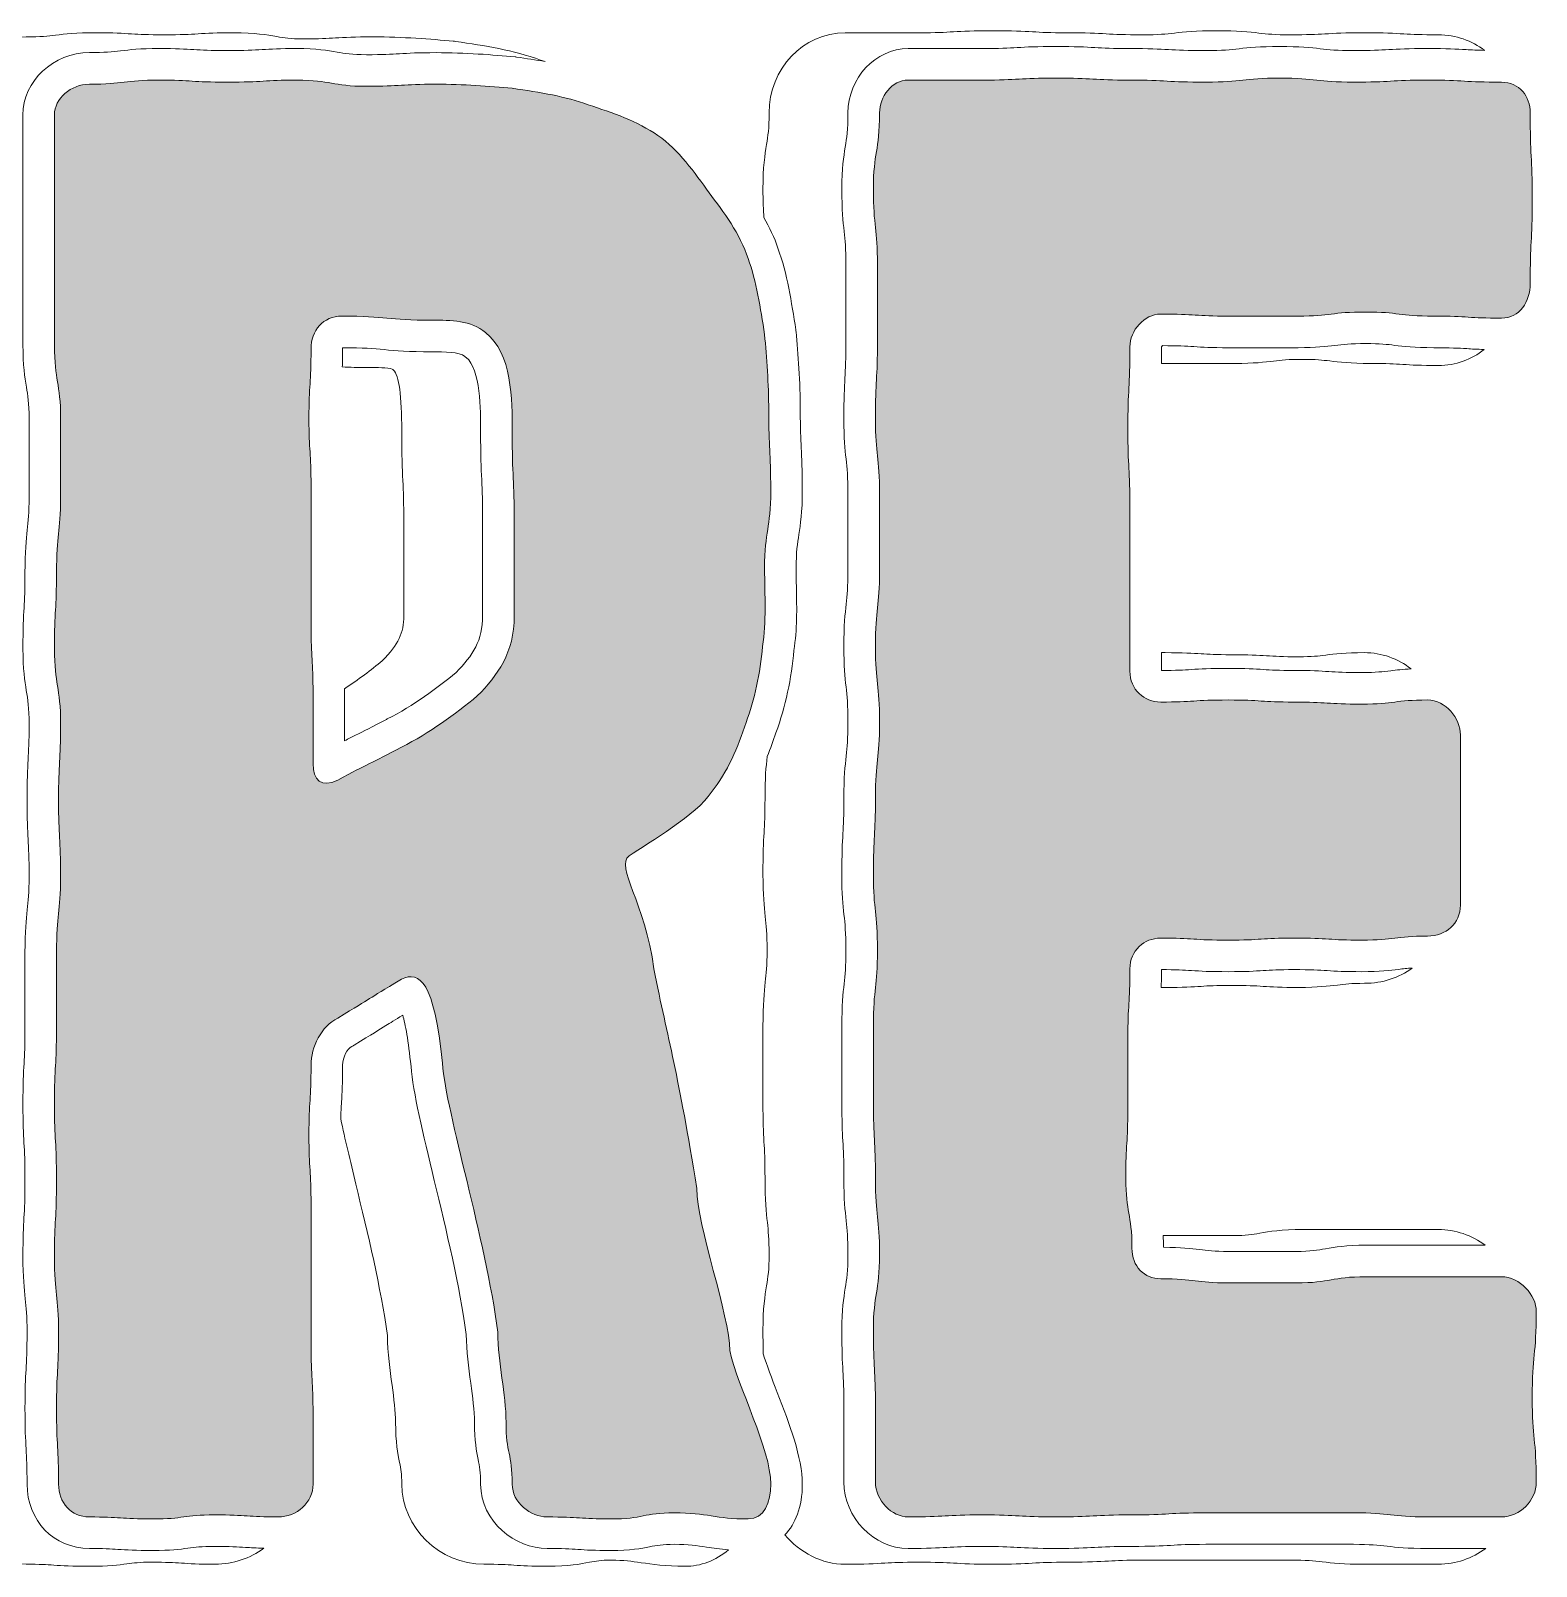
# Model space of a CAD drawing. Header units: inches. Extents: x 72 to 1008, y -1000 to -80.
# Drawn here: x 684.1 to 933.5, y -334 to -79.7 of the extents above; entities that cross this region are included whole.
import ezdxf

# ---------------------------------------------------------------- set-up
doc = ezdxf.new("R2010")
doc.units = ezdxf.units.IN
doc.header["$MEASUREMENT"] = 0
doc.layers.add('Layer 1', color=7, linetype='Continuous')

# ---------------------------------------------------------------- blocks, each defined once
blk = doc.blocks.new('block 6')
at = {"layer": 'Layer 1', "true_color": 0xea2625}
h = blk.add_hatch(color=20, dxfattribs=at)
h.dxf.hatch_style = 2
edge = h.paths.add_edge_path()
edge.add_spline(control_points=[(794.49, -271.43), (794.49, -277.55), (799.94, -292.51), (799.94, -298.29), (801.3, -304.41), (806.73, -314.61), (806.73, -320.39), (806.73, -323.45), (805.71, -326.17), (802.99, -326.17), (797.55, -326.17), (796.19, -325.15), (790.76, -325.15), (785.66, -325.15), (785.66, -326.17), (780.22, -326.17), (775.12, -326.17), (775.12, -325.83), (769.68, -325.83), (766.96, -325.83), (763.9, -323.45), (763.9, -320.39), (763.9, -315.29), (762.88, -315.29), (762.88, -310.19), (762.88, -305.43), (761.52, -300.33), (761.52, -295.23), (759.48, -279.59), (753.02, -259.19), (752.34, -250.69), (750.98, -237.09), (748.6, -235.39), (745.54, -236.75), (739.42, -240.49), (741.12, -239.47), (735, -243.22), (732.28, -244.57), (730.58, -247.97), (730.58, -251.03), (730.58, -256.81), (730.24, -256.81), (730.24, -262.59), (730.24, -268.37), (730.58, -268.37), (730.58, -274.15), (730.58, -279.93), (730.58, -279.93), (730.58, -285.71), (730.58, -291.49), (730.58, -291.49), (730.58, -297.27), (730.58, -303.05), (730.92, -303.05), (730.92, -308.83), (730.92, -314.61), (730.92, -314.61), (730.92, -320.39), (730.92, -323.45), (728.2, -325.83), (725.14, -325.83), (720.04, -325.83), (720.04, -325.49), (714.6, -325.49), (709.5, -325.49), (709.5, -326.17), (704.4, -326.17), (698.96, -326.17), (698.96, -325.83), (693.86, -325.83), (690.8, -325.83), (688.76, -323.45), (688.76, -320.39), (688.76, -314.27), (688.42, -314.27), (688.42, -307.81), (688.42, -301.69), (688.76, -301.69), (688.76, -295.23), (688.76, -289.11), (688.08, -289.11), (688.08, -282.65), (688.08, -276.53), (688.42, -276.53), (688.42, -270.07), (688.42, -263.61), (688.08, -263.61), (688.08, -257.49), (688.08, -251.03), (688.42, -251.03), (688.42, -244.91), (688.42, -238.45), (688.42, -238.45), (688.42, -232.34), (688.42, -225.87), (689.1, -225.87), (689.1, -219.76), (689.1, -213.29), (688.76, -213.29), (688.76, -207.18), (688.76, -200.72), (689.1, -200.72), (689.1, -194.6), (689.1, -188.14), (688.08, -188.14), (688.08, -182.02), (688.08, -175.56), (688.42, -175.56), (688.42, -169.44), (688.42, -162.98), (689.1, -162.98), (689.1, -156.86), (689.1, -150.4), (689.1, -150.4), (689.1, -143.94), (689.1, -137.82), (688.08, -137.82), (688.08, -131.7), (688.08, -125.24), (688.08, -125.24), (688.08, -119.12), (688.08, -112.66), (688.08, -112.66), (688.08, -106.2), (688.08, -100.08), (688.08, -100.08), (688.08, -93.62), (688.08, -90.91), (690.8, -88.53), (693.86, -88.53), (699.64, -88.53), (699.64, -87.85), (705.42, -87.85), (710.86, -87.85), (710.86, -88.19), (716.64, -88.19), (722.76, -88.19), (722.76, -87.85), (728.2, -87.85), (733.98, -87.85), (733.98, -88.87), (739.76, -88.87), (745.54, -88.87), (745.54, -88.53), (751.32, -88.53), (755.74, -88.53), (760.16, -88.87), (763.9, -89.21), (768.66, -89.89), (772.74, -90.57), (776.48, -91.92), (780.55, -93.28), (784.64, -94.64), (788.04, -97.02), (791.44, -99.4), (794.15, -103.14), (796.53, -106.54), (798.91, -109.6), (801.64, -113.34), (802.99, -117.42), (804.35, -121.16), (805.03, -125.58), (805.71, -130), (806.05, -133.74), (806.39, -138.16), (806.39, -142.58), (806.39, -149.04), (806.73, -149.04), (806.73, -155.84), (806.73, -162.3), (805.71, -162.3), (805.71, -168.76), (805.71, -173.18), (806.05, -177.6), (805.37, -181.68), (805.03, -186.1), (804.01, -190.52), (802.65, -194.26), (801.3, -198.34), (799.6, -202.42), (796.87, -205.82), (794.49, -209.56), (786.68, -213.98), (783.27, -216.36), (780.89, -218.06), (786, -224.17), (787.36, -235.05), (789.74, -246.95), (791.44, -252.39), (794.49, -271.43)], knot_values=[0, 0, 0, 0, 1, 1, 1, 2, 2, 2, 3, 3, 3, 4, 4, 4, 5, 5, 5, 6, 6, 6, 7, 7, 7, 8, 8, 8, 9, 9, 9, 10, 10, 10, 11, 11, 11, 12, 12, 12, 13, 13, 13, 14, 14, 14, 15, 15, 15, 16, 16, 16, 17, 17, 17, 18, 18, 18, 19, 19, 19, 20, 20, 20, 21, 21, 21, 22, 22, 22, 23, 23, 23, 24, 24, 24, 25, 25, 25, 26, 26, 26, 27, 27, 27, 28, 28, 28, 29, 29, 29, 30, 30, 30, 31, 31, 31, 32, 32, 32, 33, 33, 33, 34, 34, 34, 35, 35, 35, 36, 36, 36, 37, 37, 37, 38, 38, 38, 39, 39, 39, 40, 40, 40, 41, 41, 41, 42, 42, 42, 43, 43, 43, 44, 44, 44, 45, 45, 45, 46, 46, 46, 47, 47, 47, 48, 48, 48, 49, 49, 49, 50, 50, 50, 51, 51, 51, 52, 52, 52, 53, 53, 53, 54, 54, 54, 55, 55, 55, 56, 56, 56, 57, 57, 57, 58, 58, 58, 59, 59, 59, 60, 60, 60, 61, 61, 61, 62, 62, 62, 63, 63, 63, 63], degree=3, periodic=1)
edge = h.paths.add_edge_path()
edge.add_spline(control_points=[(764.24, -161.28), (764.24, -153.8), (763.9, -153.8), (763.9, -145.98), (763.9, -140.88), (763.9, -133.06), (759.48, -129.66), (757.1, -127.62), (753.7, -127.62), (750.64, -127.62), (743.16, -127.62), (743.16, -126.94), (735.68, -126.94), (732.62, -126.94), (730.58, -129.32), (730.58, -132.38), (730.58, -138.16), (730.24, -138.16), (730.24, -143.94), (730.24, -149.38), (730.58, -149.38), (730.58, -155.16), (730.58, -160.94), (730.58, -160.94), (730.58, -166.72), (730.58, -172.5), (730.58, -172.5), (730.58, -178.28), (730.58, -183.72), (730.92, -183.72), (730.92, -189.5), (730.92, -195.28), (730.92, -195.28), (730.92, -201.06), (730.92, -203.78), (732.28, -205.14), (735, -203.78), (740.1, -201.06), (740.44, -201.06), (745.54, -198.34), (750.3, -195.96), (754.38, -192.9), (758.12, -189.84), (761.52, -186.44), (764.24, -182.7), (764.24, -176.58), (764.24, -169.1), (764.24, -169.1), (764.24, -161.28)], knot_values=[0, 0, 0, 0, 1, 1, 1, 2, 2, 2, 3, 3, 3, 4, 4, 4, 5, 5, 5, 6, 6, 6, 7, 7, 7, 8, 8, 8, 9, 9, 9, 10, 10, 10, 11, 11, 11, 12, 12, 12, 13, 13, 13, 14, 14, 14, 15, 15, 15, 16, 16, 16, 16], degree=3, periodic=1)
h = blk.add_hatch(color=20, dxfattribs=at)
h.dxf.hatch_style = 2
edge = h.paths.add_edge_path()
edge.add_spline(control_points=[(829.5, -325.83), (826.79, -325.83), (824.07, -323.11), (824.07, -320.05), (824.07, -313.93), (824.07, -313.93), (824.07, -307.47), (824.07, -301.35), (823.73, -301.35), (823.73, -294.89), (823.73, -288.77), (824.75, -288.77), (824.75, -282.31), (824.75, -276.19), (824.07, -276.19), (824.07, -269.73), (824.07, -263.27), (823.73, -263.27), (823.73, -257.15), (823.73, -250.69), (823.73, -250.69), (823.73, -244.57), (823.73, -238.11), (824.41, -238.11), (824.41, -232), (824.41, -225.53), (823.73, -225.53), (823.73, -219.42), (823.73, -212.95), (824.07, -212.95), (824.07, -206.84), (824.07, -200.38), (824.75, -200.38), (824.75, -194.26), (824.75, -187.8), (824.07, -187.8), (824.07, -181.68), (824.07, -175.22), (824.75, -175.22), (824.75, -169.1), (824.75, -162.64), (824.75, -162.64), (824.75, -156.52), (824.75, -150.06), (824.07, -150.06), (824.07, -143.94), (824.07, -137.48), (824.41, -137.48), (824.41, -131.02), (824.41, -124.9), (824.41, -124.9), (824.41, -118.44), (824.41, -112.32), (823.73, -112.32), (823.73, -105.86), (823.73, -99.74), (824.75, -99.74), (824.75, -93.28), (824.75, -90.57), (826.79, -87.85), (829.5, -87.85), (835.62, -87.85), (835.62, -87.85), (841.74, -87.85), (847.86, -87.85), (847.86, -87.51), (853.98, -87.51), (860.1, -87.51), (860.1, -87.85), (866.22, -87.85), (872.34, -87.85), (872.34, -88.19), (878.8, -88.19), (884.92, -88.19), (884.92, -87.51), (891.04, -87.51), (897.16, -87.51), (897.16, -88.19), (903.28, -88.19), (909.4, -88.19), (909.4, -87.85), (915.52, -87.85), (921.64, -87.85), (921.64, -88.19), (927.76, -88.19), (930.82, -88.19), (932.52, -90.57), (932.52, -93.28), (932.52, -100.42), (932.86, -100.42), (932.86, -107.56), (932.86, -114.7), (932.52, -114.7), (932.52, -121.5), (932.52, -124.56), (930.82, -127.28), (927.76, -127.28), (922.32, -127.28), (922.32, -126.94), (916.54, -126.94), (910.76, -126.94), (910.76, -126.26), (905.32, -126.26), (899.54, -126.26), (899.54, -126.94), (894.1, -126.94), (888.32, -126.94), (888.32, -126.94), (882.54, -126.94), (877.1, -126.94), (877.1, -126.6), (871.32, -126.6), (868.6, -126.6), (866.22, -129.32), (866.22, -132.04), (866.22, -138.84), (865.88, -138.84), (865.88, -145.64), (865.88, -152.1), (866.22, -152.1), (866.22, -158.9), (866.22, -165.7), (866.22, -165.7), (866.22, -172.5), (866.22, -179.3), (866.22, -179.3), (866.22, -185.76), (866.22, -188.82), (868.6, -190.86), (871.32, -190.86), (876.76, -190.86), (876.76, -190.52), (882.54, -190.52), (887.98, -190.52), (887.98, -190.86), (893.42, -190.86), (898.86, -190.86), (898.86, -191.2), (904.64, -191.2), (910.08, -191.2), (910.08, -190.52), (915.52, -190.52), (918.58, -190.52), (920.96, -193.58), (920.96, -196.3), (920.96, -203.44), (920.96, -203.44), (920.96, -210.58), (920.96, -217.38), (920.96, -217.38), (920.96, -224.51), (920.96, -227.57), (918.58, -229.62), (915.52, -229.62), (910.08, -229.62), (910.08, -230.3), (904.64, -230.3), (899.2, -230.3), (899.2, -229.96), (893.42, -229.96), (887.98, -229.96), (887.98, -230.3), (882.54, -230.3), (876.76, -230.3), (876.76, -229.96), (871.32, -229.96), (868.6, -229.96), (866.22, -232), (866.22, -235.05), (866.22, -240.83), (865.88, -240.83), (865.88, -246.61), (865.88, -252.39), (865.88, -252.39), (865.88, -258.17), (865.88, -263.95), (865.54, -263.95), (865.54, -269.73), (865.54, -275.51), (866.56, -275.51), (866.56, -281.29), (866.56, -284.35), (868.6, -286.39), (871.32, -286.39), (877.1, -286.39), (877.1, -287.07), (882.54, -287.07), (888.32, -287.07), (888.32, -287.07), (893.76, -287.07), (899.54, -287.07), (899.54, -286.05), (905.32, -286.05), (910.76, -286.05), (910.76, -286.05), (916.54, -286.05), (922.32, -286.05), (922.32, -286.05), (927.76, -286.05), (930.82, -286.05), (933.54, -289.11), (933.54, -291.83), (933.54, -298.97), (932.86, -298.97), (932.86, -306.11), (932.86, -312.91), (933.54, -312.91), (933.54, -320.05), (933.54, -323.11), (930.82, -325.83), (927.76, -325.83), (921.64, -325.83), (921.64, -325.83), (915.52, -325.83), (909.4, -325.83), (909.4, -325.15), (903.28, -325.15), (897.16, -325.15), (897.16, -325.15), (891.04, -325.15), (884.92, -325.15), (884.92, -325.15), (878.8, -325.15), (872.68, -325.15), (872.68, -325.49), (866.56, -325.49), (860.1, -325.49), (860.1, -325.83), (853.98, -325.83), (847.86, -325.83), (847.86, -325.49), (841.74, -325.49), (835.62, -325.49), (835.62, -325.83), (829.5, -325.83)], knot_values=[0, 0, 0, 0, 1, 1, 1, 2, 2, 2, 3, 3, 3, 4, 4, 4, 5, 5, 5, 6, 6, 6, 7, 7, 7, 8, 8, 8, 9, 9, 9, 10, 10, 10, 11, 11, 11, 12, 12, 12, 13, 13, 13, 14, 14, 14, 15, 15, 15, 16, 16, 16, 17, 17, 17, 18, 18, 18, 19, 19, 19, 20, 20, 20, 21, 21, 21, 22, 22, 22, 23, 23, 23, 24, 24, 24, 25, 25, 25, 26, 26, 26, 27, 27, 27, 28, 28, 28, 29, 29, 29, 30, 30, 30, 31, 31, 31, 32, 32, 32, 33, 33, 33, 34, 34, 34, 35, 35, 35, 36, 36, 36, 37, 37, 37, 38, 38, 38, 39, 39, 39, 40, 40, 40, 41, 41, 41, 42, 42, 42, 43, 43, 43, 44, 44, 44, 45, 45, 45, 46, 46, 46, 47, 47, 47, 48, 48, 48, 49, 49, 49, 50, 50, 50, 51, 51, 51, 52, 52, 52, 53, 53, 53, 54, 54, 54, 55, 55, 55, 56, 56, 56, 57, 57, 57, 58, 58, 58, 59, 59, 59, 60, 60, 60, 61, 61, 61, 62, 62, 62, 63, 63, 63, 64, 64, 64, 65, 65, 65, 66, 66, 66, 67, 67, 67, 68, 68, 68, 69, 69, 69, 70, 70, 70, 71, 71, 71, 72, 72, 72, 73, 73, 73, 74, 74, 74, 75, 75, 75, 76, 76, 76, 77, 77, 77, 78, 78, 78, 78], degree=3, periodic=1)
at = {"layer": 'Layer 1', "lineweight": 0}
for points, knots in [([(794.49, -271.43), (794.49, -277.55), (799.94, -292.51), (799.94, -298.29), (801.3, -304.41), (806.73, -314.61), (806.73, -320.39), (806.73, -323.45), (805.71, -326.17), (802.99, -326.17), (797.55, -326.17), (796.19, -325.15), (790.76, -325.15), (785.66, -325.15), (785.66, -326.17), (780.22, -326.17), (775.12, -326.17), (775.12, -325.83), (769.68, -325.83), (766.96, -325.83), (763.9, -323.45), (763.9, -320.39), (763.9, -315.29), (762.88, -315.29), (762.88, -310.19), (762.88, -305.43), (761.52, -300.33), (761.52, -295.23), (759.48, -279.59), (753.02, -259.19), (752.34, -250.69), (750.98, -237.09), (748.6, -235.39), (745.54, -236.75), (739.42, -240.49), (741.12, -239.47), (735, -243.22), (732.28, -244.57), (730.58, -247.97), (730.58, -251.03), (730.58, -256.81), (730.24, -256.81), (730.24, -262.59), (730.24, -268.37), (730.58, -268.37), (730.58, -274.15), (730.58, -279.93), (730.58, -279.93), (730.58, -285.71), (730.58, -291.49), (730.58, -291.49), (730.58, -297.27), (730.58, -303.05), (730.92, -303.05), (730.92, -308.83), (730.92, -314.61), (730.92, -314.61), (730.92, -320.39), (730.92, -323.45), (728.2, -325.83), (725.14, -325.83), (720.04, -325.83), (720.04, -325.49), (714.6, -325.49), (709.5, -325.49), (709.5, -326.17), (704.4, -326.17), (698.96, -326.17), (698.96, -325.83), (693.86, -325.83), (690.8, -325.83), (688.76, -323.45), (688.76, -320.39), (688.76, -314.27), (688.42, -314.27), (688.42, -307.81), (688.42, -301.69), (688.76, -301.69), (688.76, -295.23), (688.76, -289.11), (688.08, -289.11), (688.08, -282.65), (688.08, -276.53), (688.42, -276.53), (688.42, -270.07), (688.42, -263.61), (688.08, -263.61), (688.08, -257.49), (688.08, -251.03), (688.42, -251.03), (688.42, -244.91), (688.42, -238.45), (688.42, -238.45), (688.42, -232.34), (688.42, -225.87), (689.1, -225.87), (689.1, -219.76), (689.1, -213.29), (688.76, -213.29), (688.76, -207.18), (688.76, -200.72), (689.1, -200.72), (689.1, -194.6), (689.1, -188.14), (688.08, -188.14), (688.08, -182.02), (688.08, -175.56), (688.42, -175.56), (688.42, -169.44), (688.42, -162.98), (689.1, -162.98), (689.1, -156.86), (689.1, -150.4), (689.1, -150.4), (689.1, -143.94), (689.1, -137.82), (688.08, -137.82), (688.08, -131.7), (688.08, -125.24), (688.08, -125.24), (688.08, -119.12), (688.08, -112.66), (688.08, -112.66), (688.08, -106.2), (688.08, -100.08), (688.08, -100.08), (688.08, -93.62), (688.08, -90.91), (690.8, -88.53), (693.86, -88.53), (699.64, -88.53), (699.64, -87.85), (705.42, -87.85), (710.86, -87.85), (710.86, -88.19), (716.64, -88.19), (722.76, -88.19), (722.76, -87.85), (728.2, -87.85), (733.98, -87.85), (733.98, -88.87), (739.76, -88.87), (745.54, -88.87), (745.54, -88.53), (751.32, -88.53), (755.74, -88.53), (760.16, -88.87), (763.9, -89.21), (768.66, -89.89), (772.74, -90.57), (776.48, -91.92), (780.55, -93.28), (784.64, -94.64), (788.04, -97.02), (791.44, -99.4), (794.15, -103.14), (796.53, -106.54), (798.91, -109.6), (801.64, -113.34), (802.99, -117.42), (804.35, -121.16), (805.03, -125.58), (805.71, -130), (806.05, -133.74), (806.39, -138.16), (806.39, -142.58), (806.39, -149.04), (806.73, -149.04), (806.73, -155.84), (806.73, -162.3), (805.71, -162.3), (805.71, -168.76), (805.71, -173.18), (806.05, -177.6), (805.37, -181.68), (805.03, -186.1), (804.01, -190.52), (802.65, -194.26), (801.3, -198.34), (799.6, -202.42), (796.87, -205.82), (794.49, -209.56), (786.68, -213.98), (783.27, -216.36), (780.89, -218.06), (786, -224.17), (787.36, -235.05), (789.74, -246.95), (791.44, -252.39), (794.49, -271.43)], [0, 0, 0, 0, 1, 1, 1, 2, 2, 2, 3, 3, 3, 4, 4, 4, 5, 5, 5, 6, 6, 6, 7, 7, 7, 8, 8, 8, 9, 9, 9, 10, 10, 10, 11, 11, 11, 12, 12, 12, 13, 13, 13, 14, 14, 14, 15, 15, 15, 16, 16, 16, 17, 17, 17, 18, 18, 18, 19, 19, 19, 20, 20, 20, 21, 21, 21, 22, 22, 22, 23, 23, 23, 24, 24, 24, 25, 25, 25, 26, 26, 26, 27, 27, 27, 28, 28, 28, 29, 29, 29, 30, 30, 30, 31, 31, 31, 32, 32, 32, 33, 33, 33, 34, 34, 34, 35, 35, 35, 36, 36, 36, 37, 37, 37, 38, 38, 38, 39, 39, 39, 40, 40, 40, 41, 41, 41, 42, 42, 42, 43, 43, 43, 44, 44, 44, 45, 45, 45, 46, 46, 46, 47, 47, 47, 48, 48, 48, 49, 49, 49, 50, 50, 50, 51, 51, 51, 52, 52, 52, 53, 53, 53, 54, 54, 54, 55, 55, 55, 56, 56, 56, 57, 57, 57, 58, 58, 58, 59, 59, 59, 60, 60, 60, 61, 61, 61, 62, 62, 62, 63, 63, 63, 63]), ([(829.5, -325.83), (826.79, -325.83), (824.07, -323.11), (824.07, -320.05), (824.07, -313.93), (824.07, -313.93), (824.07, -307.47), (824.07, -301.35), (823.73, -301.35), (823.73, -294.89), (823.73, -288.77), (824.75, -288.77), (824.75, -282.31), (824.75, -276.19), (824.07, -276.19), (824.07, -269.73), (824.07, -263.27), (823.73, -263.27), (823.73, -257.15), (823.73, -250.69), (823.73, -250.69), (823.73, -244.57), (823.73, -238.11), (824.41, -238.11), (824.41, -232), (824.41, -225.53), (823.73, -225.53), (823.73, -219.42), (823.73, -212.95), (824.07, -212.95), (824.07, -206.84), (824.07, -200.38), (824.75, -200.38), (824.75, -194.26), (824.75, -187.8), (824.07, -187.8), (824.07, -181.68), (824.07, -175.22), (824.75, -175.22), (824.75, -169.1), (824.75, -162.64), (824.75, -162.64), (824.75, -156.52), (824.75, -150.06), (824.07, -150.06), (824.07, -143.94), (824.07, -137.48), (824.41, -137.48), (824.41, -131.02), (824.41, -124.9), (824.41, -124.9), (824.41, -118.44), (824.41, -112.32), (823.73, -112.32), (823.73, -105.86), (823.73, -99.74), (824.75, -99.74), (824.75, -93.28), (824.75, -90.57), (826.79, -87.85), (829.5, -87.85), (835.62, -87.85), (835.62, -87.85), (841.74, -87.85), (847.86, -87.85), (847.86, -87.51), (853.98, -87.51), (860.1, -87.51), (860.1, -87.85), (866.22, -87.85), (872.34, -87.85), (872.34, -88.19), (878.8, -88.19), (884.92, -88.19), (884.92, -87.51), (891.04, -87.51), (897.16, -87.51), (897.16, -88.19), (903.28, -88.19), (909.4, -88.19), (909.4, -87.85), (915.52, -87.85), (921.64, -87.85), (921.64, -88.19), (927.76, -88.19), (930.82, -88.19), (932.52, -90.57), (932.52, -93.28), (932.52, -100.42), (932.86, -100.42), (932.86, -107.56), (932.86, -114.7), (932.52, -114.7), (932.52, -121.5), (932.52, -124.56), (930.82, -127.28), (927.76, -127.28), (922.32, -127.28), (922.32, -126.94), (916.54, -126.94), (910.76, -126.94), (910.76, -126.26), (905.32, -126.26), (899.54, -126.26), (899.54, -126.94), (894.1, -126.94), (888.32, -126.94), (888.32, -126.94), (882.54, -126.94), (877.1, -126.94), (877.1, -126.6), (871.32, -126.6), (868.6, -126.6), (866.22, -129.32), (866.22, -132.04), (866.22, -138.84), (865.88, -138.84), (865.88, -145.64), (865.88, -152.1), (866.22, -152.1), (866.22, -158.9), (866.22, -165.7), (866.22, -165.7), (866.22, -172.5), (866.22, -179.3), (866.22, -179.3), (866.22, -185.76), (866.22, -188.82), (868.6, -190.86), (871.32, -190.86), (876.76, -190.86), (876.76, -190.52), (882.54, -190.52), (887.98, -190.52), (887.98, -190.86), (893.42, -190.86), (898.86, -190.86), (898.86, -191.2), (904.64, -191.2), (910.08, -191.2), (910.08, -190.52), (915.52, -190.52), (918.58, -190.52), (920.96, -193.58), (920.96, -196.3), (920.96, -203.44), (920.96, -203.44), (920.96, -210.58), (920.96, -217.38), (920.96, -217.38), (920.96, -224.51), (920.96, -227.57), (918.58, -229.62), (915.52, -229.62), (910.08, -229.62), (910.08, -230.3), (904.64, -230.3), (899.2, -230.3), (899.2, -229.96), (893.42, -229.96), (887.98, -229.96), (887.98, -230.3), (882.54, -230.3), (876.76, -230.3), (876.76, -229.96), (871.32, -229.96), (868.6, -229.96), (866.22, -232), (866.22, -235.05), (866.22, -240.83), (865.88, -240.83), (865.88, -246.61), (865.88, -252.39), (865.88, -252.39), (865.88, -258.17), (865.88, -263.95), (865.54, -263.95), (865.54, -269.73), (865.54, -275.51), (866.56, -275.51), (866.56, -281.29), (866.56, -284.35), (868.6, -286.39), (871.32, -286.39), (877.1, -286.39), (877.1, -287.07), (882.54, -287.07), (888.32, -287.07), (888.32, -287.07), (893.76, -287.07), (899.54, -287.07), (899.54, -286.05), (905.32, -286.05), (910.76, -286.05), (910.76, -286.05), (916.54, -286.05), (922.32, -286.05), (922.32, -286.05), (927.76, -286.05), (930.82, -286.05), (933.54, -289.11), (933.54, -291.83), (933.54, -298.97), (932.86, -298.97), (932.86, -306.11), (932.86, -312.91), (933.54, -312.91), (933.54, -320.05), (933.54, -323.11), (930.82, -325.83), (927.76, -325.83), (921.64, -325.83), (921.64, -325.83), (915.52, -325.83), (909.4, -325.83), (909.4, -325.15), (903.28, -325.15), (897.16, -325.15), (897.16, -325.15), (891.04, -325.15), (884.92, -325.15), (884.92, -325.15), (878.8, -325.15), (872.68, -325.15), (872.68, -325.49), (866.56, -325.49), (860.1, -325.49), (860.1, -325.83), (853.98, -325.83), (847.86, -325.83), (847.86, -325.49), (841.74, -325.49), (835.62, -325.49), (835.62, -325.83), (829.5, -325.83)], [0, 0, 0, 0, 1, 1, 1, 2, 2, 2, 3, 3, 3, 4, 4, 4, 5, 5, 5, 6, 6, 6, 7, 7, 7, 8, 8, 8, 9, 9, 9, 10, 10, 10, 11, 11, 11, 12, 12, 12, 13, 13, 13, 14, 14, 14, 15, 15, 15, 16, 16, 16, 17, 17, 17, 18, 18, 18, 19, 19, 19, 20, 20, 20, 21, 21, 21, 22, 22, 22, 23, 23, 23, 24, 24, 24, 25, 25, 25, 26, 26, 26, 27, 27, 27, 28, 28, 28, 29, 29, 29, 30, 30, 30, 31, 31, 31, 32, 32, 32, 33, 33, 33, 34, 34, 34, 35, 35, 35, 36, 36, 36, 37, 37, 37, 38, 38, 38, 39, 39, 39, 40, 40, 40, 41, 41, 41, 42, 42, 42, 43, 43, 43, 44, 44, 44, 45, 45, 45, 46, 46, 46, 47, 47, 47, 48, 48, 48, 49, 49, 49, 50, 50, 50, 51, 51, 51, 52, 52, 52, 53, 53, 53, 54, 54, 54, 55, 55, 55, 56, 56, 56, 57, 57, 57, 58, 58, 58, 59, 59, 59, 60, 60, 60, 61, 61, 61, 62, 62, 62, 63, 63, 63, 64, 64, 64, 65, 65, 65, 66, 66, 66, 67, 67, 67, 68, 68, 68, 69, 69, 69, 70, 70, 70, 71, 71, 71, 72, 72, 72, 73, 73, 73, 74, 74, 74, 75, 75, 75, 76, 76, 76, 77, 77, 77, 78, 78, 78, 78]), ([(764.24, -161.28), (764.24, -153.8), (763.9, -153.8), (763.9, -145.98), (763.9, -140.88), (763.9, -133.06), (759.48, -129.66), (757.1, -127.62), (753.7, -127.62), (750.64, -127.62), (743.16, -127.62), (743.16, -126.94), (735.68, -126.94), (732.62, -126.94), (730.58, -129.32), (730.58, -132.38), (730.58, -138.16), (730.24, -138.16), (730.24, -143.94), (730.24, -149.38), (730.58, -149.38), (730.58, -155.16), (730.58, -160.94), (730.58, -160.94), (730.58, -166.72), (730.58, -172.5), (730.58, -172.5), (730.58, -178.28), (730.58, -183.72), (730.92, -183.72), (730.92, -189.5), (730.92, -195.28), (730.92, -195.28), (730.92, -201.06), (730.92, -203.78), (732.28, -205.14), (735, -203.78), (740.1, -201.06), (740.44, -201.06), (745.54, -198.34), (750.3, -195.96), (754.38, -192.9), (758.12, -189.84), (761.52, -186.44), (764.24, -182.7), (764.24, -176.58), (764.24, -169.1), (764.24, -169.1), (764.24, -161.28)], [0, 0, 0, 0, 1, 1, 1, 2, 2, 2, 3, 3, 3, 4, 4, 4, 5, 5, 5, 6, 6, 6, 7, 7, 7, 8, 8, 8, 9, 9, 9, 10, 10, 10, 11, 11, 11, 12, 12, 12, 13, 13, 13, 14, 14, 14, 15, 15, 15, 16, 16, 16, 16])]:
    blk.add_open_spline(points, degree=3, knots=knots, dxfattribs=at)
blk = doc.blocks.new('block 5')
at = {"layer": 'Layer 1', "lineweight": 0}
for points, knots in [([(745.23, -83.48), (746.73, -83.39), (748.27, -83.3), (751.32, -83.3), (756.04, -83.3), (760.78, -83.67), (764.37, -84), (764.46, -84.01), (764.55, -84.02), (764.64, -84.03), (766.23, -84.26), (767.81, -84.51), (769.37, -84.78), (769.11, -84.7), (768.85, -84.6), (768.6, -84.52), (764.06, -82.89), (759.37, -82.13), (754.55, -81.45), (754.42, -81.43), (754.29, -81.41), (754.15, -81.4), (750.51, -81.07), (745.7, -80.69), (740.87, -80.69), (737.75, -80.69), (736.16, -80.78), (734.63, -80.87), (733.26, -80.95), (731.97, -81.03), (729.31, -81.03), (727.1, -81.03), (726.18, -80.86), (724.89, -80.64), (723.3, -80.36), (721.32, -80.01), (717.75, -80.01), (714.88, -80.01), (713.36, -80.1), (711.89, -80.18), (710.46, -80.27), (709.11, -80.35), (706.19, -80.35), (703.49, -80.35), (702.22, -80.27), (700.86, -80.19), (699.4, -80.1), (697.89, -80.01), (694.97, -80.01), (691.62, -80.01), (689.84, -80.22), (688.27, -80.4), (686.97, -80.55), (685.84, -80.69), (683.41, -80.69), (679.02, -80.69), (675.07, -82.81), (672.56, -85.98), (674.83, -87.89), (676.31, -90.62), (676.31, -93.62), (676.31, -96.78), (676.22, -98.42), (676.14, -100.01), (676.05, -101.58), (675.97, -103.07), (675.97, -106.2), (675.97, -106.2), (675.97, -118.44), (675.97, -118.44), (675.97, -121.36), (676.05, -122.77), (676.14, -124.27), (676.22, -125.85), (676.31, -127.48), (676.31, -130.68), (676.31, -134.17), (676, -136.03), (675.73, -137.66), (675.5, -139.07), (675.29, -140.29), (675.29, -142.92), (675.29, -145.91), (675.45, -147.33), (675.61, -148.84), (675.79, -150.49), (675.97, -152.2), (675.97, -155.5), (675.97, -158.41), (676.05, -159.83), (676.14, -161.33), (676.22, -162.91), (676.31, -164.53), (676.31, -167.74), (676.31, -167.74), (676.31, -179.98), (676.31, -179.98), (676.31, -183.53), (676.11, -185.39), (675.94, -187.02), (675.77, -188.52), (675.63, -189.82), (675.63, -192.56), (675.63, -195.33), (675.78, -196.61), (675.94, -198.1), (676.12, -199.67), (676.31, -201.45), (676.31, -204.8), (676.31, -207.96), (676.22, -209.59), (676.14, -211.18), (676.05, -212.76), (675.97, -214.24), (675.97, -217.38), (675.97, -220.47), (675.79, -222.11), (675.62, -223.69), (675.45, -225.18), (675.29, -226.58), (675.29, -229.62), (675.29, -232.38), (675.44, -233.67), (675.6, -235.16), (675.78, -236.73), (675.97, -238.5), (675.97, -241.85), (675.97, -245.2), (675.78, -246.98), (675.6, -248.55), (675.44, -250.04), (675.29, -251.32), (675.29, -254.09), (675.29, -254.09), (675.29, -266.67), (675.29, -266.67), (675.29, -267.91), (675.36, -269.13), (675.44, -270.42), (675.6, -273.2), (675.77, -276.08), (675.22, -279.09), (674.69, -282.26), (673.83, -285.12), (673, -287.89), (672.67, -288.99), (672.35, -290.08), (672.05, -291.17), (672.01, -291.3), (671.97, -291.44), (671.92, -291.57), (671.48, -292.78), (670.99, -293.97), (670.47, -295.15), (670.47, -295.18), (670.47, -295.2), (670.47, -295.23), (670.47, -298.29), (670.39, -299.75), (670.31, -301.29), (670.22, -302.91), (670.13, -304.58), (670.13, -307.81), (670.13, -311.29), (670.23, -313.03), (670.32, -314.71), (670.4, -316.19), (670.47, -317.58), (670.47, -320.39), (670.47, -327.83), (676.15, -333.67), (683.41, -333.67), (685.67, -333.67), (686.74, -333.74), (687.98, -333.82), (689.37, -333.91), (690.93, -334.01), (693.95, -334.01), (697.02, -334.01), (698.72, -333.78), (700.09, -333.6), (701.22, -333.45), (702.12, -333.33), (704.15, -333.33), (706.66, -333.33), (707.85, -333.4), (709.1, -333.48), (710.49, -333.57), (711.93, -333.67), (714.69, -333.67), (717.72, -333.67), (720.5, -332.66), (722.76, -331.02), (721.52, -330.99), (720.59, -330.93), (719.72, -330.88), (718.42, -330.79), (717.2, -330.71), (714.6, -330.71), (712.4, -330.71), (711.38, -330.85), (710.19, -331.01), (708.84, -331.19), (707.3, -331.39), (704.4, -331.39), (701.47, -331.39), (700.01, -331.3), (698.6, -331.21), (697.37, -331.13), (696.2, -331.05), (693.86, -331.05), (687.98, -331.05), (683.54, -326.47), (683.54, -320.39), (683.54, -317.51), (683.46, -316.08), (683.38, -314.57), (683.29, -312.93), (683.2, -311.22), (683.2, -307.81), (683.2, -304.65), (683.29, -303.01), (683.37, -301.43), (683.46, -299.85), (683.54, -298.36), (683.54, -295.23), (683.54, -292.49), (683.4, -291.2), (683.23, -289.69), (683.06, -288.06), (682.86, -286.21), (682.86, -282.65), (682.86, -279.49), (682.95, -277.86), (683.03, -276.27), (683.12, -274.69), (683.2, -273.2), (683.2, -270.07), (683.2, -266.94), (683.12, -265.45), (683.03, -263.87), (682.95, -262.29), (682.86, -260.65), (682.86, -257.49), (682.86, -254.08), (682.95, -252.38), (683.04, -250.73), (683.12, -249.22), (683.2, -247.79), (683.2, -244.91), (683.2, -244.91), (683.2, -232.34), (683.2, -232.34), (683.2, -228.78), (683.4, -226.93), (683.57, -225.29), (683.74, -223.79), (683.88, -222.49), (683.88, -219.76), (683.88, -216.62), (683.8, -215.13), (683.71, -213.56), (683.63, -211.97), (683.54, -210.34), (683.54, -207.18), (683.54, -203.76), (683.63, -202.06), (683.72, -200.41), (683.8, -198.9), (683.88, -197.47), (683.88, -194.6), (683.88, -191.75), (683.67, -190.45), (683.42, -188.95), (683.16, -187.32), (682.86, -185.46), (682.86, -182.02), (682.86, -178.6), (682.95, -176.9), (683.04, -175.26), (683.12, -173.74), (683.2, -172.32), (683.2, -169.44), (683.2, -165.88), (683.4, -164.03), (683.57, -162.4), (683.74, -160.89), (683.88, -159.6), (683.88, -156.86), (683.88, -156.86), (683.88, -143.94), (683.88, -143.94), (683.88, -141.31), (683.67, -140.09), (683.44, -138.68), (683.17, -137.05), (682.86, -135.19), (682.86, -131.7), (682.86, -131.7), (682.86, -93.62), (682.86, -93.62), (682.86, -88.03), (687.9, -83.3), (693.86, -83.3), (696.44, -83.3), (697.64, -83.16), (699.03, -83), (700.53, -82.82), (702.22, -82.62), (705.42, -82.62), (708.26, -82.62), (709.73, -82.71), (711.16, -82.8), (712.55, -82.88), (713.86, -82.96), (716.64, -82.96), (719.64, -82.96), (721.03, -82.88), (722.5, -82.79), (723.93, -82.71), (725.41, -82.62), (728.2, -82.62), (731.55, -82.62), (733.32, -82.93), (734.89, -83.21), (736.2, -83.44), (737.33, -83.64), (739.76, -83.64), (742.5, -83.64), (743.82, -83.56), (745.23, -83.48)], [0, 0, 0, 0, 1, 1, 1, 2, 2, 2, 3, 3, 3, 4, 4, 4, 5, 5, 5, 6, 6, 6, 7, 7, 7, 8, 8, 8, 9, 9, 9, 10, 10, 10, 11, 11, 11, 12, 12, 12, 13, 13, 13, 14, 14, 14, 15, 15, 15, 16, 16, 16, 17, 17, 17, 18, 18, 18, 19, 19, 19, 20, 20, 20, 21, 21, 21, 22, 22, 22, 23, 23, 23, 24, 24, 24, 25, 25, 25, 26, 26, 26, 27, 27, 27, 28, 28, 28, 29, 29, 29, 30, 30, 30, 31, 31, 31, 32, 32, 32, 33, 33, 33, 34, 34, 34, 35, 35, 35, 36, 36, 36, 37, 37, 37, 38, 38, 38, 39, 39, 39, 40, 40, 40, 41, 41, 41, 42, 42, 42, 43, 43, 43, 44, 44, 44, 45, 45, 45, 46, 46, 46, 47, 47, 47, 48, 48, 48, 49, 49, 49, 50, 50, 50, 51, 51, 51, 52, 52, 52, 53, 53, 53, 54, 54, 54, 55, 55, 55, 56, 56, 56, 57, 57, 57, 58, 58, 58, 59, 59, 59, 60, 60, 60, 61, 61, 61, 62, 62, 62, 63, 63, 63, 64, 64, 64, 65, 65, 65, 66, 66, 66, 67, 67, 67, 68, 68, 68, 69, 69, 69, 70, 70, 70, 71, 71, 71, 72, 72, 72, 73, 73, 73, 74, 74, 74, 75, 75, 75, 76, 76, 76, 77, 77, 77, 78, 78, 78, 79, 79, 79, 80, 80, 80, 81, 81, 81, 82, 82, 82, 83, 83, 83, 84, 84, 84, 85, 85, 85, 86, 86, 86, 87, 87, 87, 88, 88, 88, 89, 89, 89, 90, 90, 90, 91, 91, 91, 92, 92, 92, 93, 93, 93, 94, 94, 94, 95, 95, 95, 96, 96, 96, 97, 97, 97, 98, 98, 98, 99, 99, 99, 100, 100, 100, 101, 101, 101, 102, 102, 102, 103, 103, 103, 104, 104, 104, 105, 105, 105, 106, 106, 106, 107, 107, 107, 108, 108, 108, 109, 109, 109, 110, 110, 110, 110]), ([(915.52, -331.05), (912.17, -331.05), (910.39, -330.86), (908.82, -330.68), (907.33, -330.52), (906.05, -330.37), (903.28, -330.37), (903.28, -330.37), (878.8, -330.37), (878.8, -330.37), (875.89, -330.37), (874.47, -330.45), (872.97, -330.54), (871.39, -330.62), (869.77, -330.71), (866.56, -330.71), (863.43, -330.71), (861.94, -330.79), (860.36, -330.88), (858.78, -330.97), (857.14, -331.05), (853.98, -331.05), (850.78, -331.05), (849.15, -330.96), (847.57, -330.88), (846.08, -330.79), (844.66, -330.71), (841.74, -330.71), (838.83, -330.71), (837.41, -330.79), (835.91, -330.88), (834.34, -330.96), (832.71, -331.05), (829.5, -331.05), (823.82, -331.05), (818.84, -325.91), (818.84, -320.05), (818.84, -320.05), (818.84, -307.47), (818.84, -307.47), (818.84, -304.59), (818.76, -303.16), (818.68, -301.65), (818.59, -300.01), (818.5, -298.3), (818.5, -294.89), (818.5, -291.45), (818.8, -289.59), (819.07, -287.95), (819.31, -286.46), (819.52, -285.16), (819.52, -282.31), (819.52, -279.58), (819.38, -278.28), (819.22, -276.78), (819.04, -275.14), (818.84, -273.29), (818.84, -269.73), (818.84, -266.6), (818.76, -265.11), (818.67, -263.53), (818.59, -261.95), (818.5, -260.31), (818.5, -257.15), (818.5, -257.15), (818.5, -244.57), (818.5, -244.57), (818.5, -241.02), (818.7, -239.17), (818.88, -237.53), (819.04, -236.03), (819.18, -234.73), (819.18, -232), (819.18, -229), (819.03, -227.58), (818.86, -226.07), (818.68, -224.42), (818.5, -222.72), (818.5, -219.42), (818.5, -216), (818.59, -214.3), (818.68, -212.65), (818.76, -211.14), (818.84, -209.71), (818.84, -206.84), (818.84, -203.28), (819.04, -201.43), (819.22, -199.8), (819.38, -198.29), (819.52, -196.99), (819.52, -194.26), (819.52, -191.27), (819.37, -189.84), (819.2, -188.34), (819.02, -186.69), (818.84, -184.98), (818.84, -181.68), (818.84, -178.12), (819.04, -176.27), (819.22, -174.64), (819.38, -173.13), (819.52, -171.84), (819.52, -169.1), (819.52, -169.1), (819.52, -156.52), (819.52, -156.52), (819.52, -153.53), (819.37, -152.11), (819.2, -150.6), (819.02, -148.95), (818.84, -147.24), (818.84, -143.94), (818.84, -140.57), (818.93, -138.86), (819.02, -137.21), (819.1, -135.62), (819.18, -134.11), (819.18, -131.02), (819.18, -131.02), (819.18, -118.44), (819.18, -118.44), (819.18, -115.71), (819.04, -114.41), (818.88, -112.91), (818.7, -111.27), (818.5, -109.42), (818.5, -105.86), (818.5, -102.42), (818.8, -100.57), (819.07, -98.93), (819.31, -97.43), (819.52, -96.14), (819.52, -93.28), (819.52, -87.5), (824.09, -82.62), (829.5, -82.62), (829.5, -82.62), (841.74, -82.62), (841.74, -82.62), (844.66, -82.62), (846.08, -82.54), (847.57, -82.46), (849.15, -82.37), (850.78, -82.28), (853.98, -82.28), (857.19, -82.28), (858.82, -82.37), (860.39, -82.46), (861.89, -82.54), (863.31, -82.62), (866.22, -82.62), (869.38, -82.62), (871.02, -82.71), (872.6, -82.79), (874.18, -82.88), (875.67, -82.96), (878.8, -82.96), (881.57, -82.96), (882.86, -82.82), (884.34, -82.65), (885.91, -82.48), (887.69, -82.28), (891.04, -82.28), (894.39, -82.28), (896.17, -82.48), (897.74, -82.65), (899.22, -82.82), (900.51, -82.96), (903.28, -82.96), (906.19, -82.96), (907.61, -82.88), (909.11, -82.8), (910.68, -82.71), (912.31, -82.62), (915.52, -82.62), (918.72, -82.62), (920.35, -82.71), (921.93, -82.8), (922.84, -82.85), (923.76, -82.89), (924.96, -82.93), (922.86, -81.32), (920.25, -80.35), (917.31, -80.35), (914.46, -80.35), (913.08, -80.27), (911.62, -80.19), (910.01, -80.1), (908.35, -80.01), (905.07, -80.01), (901.79, -80.01), (900.12, -80.1), (898.51, -80.19), (897.05, -80.27), (895.67, -80.35), (892.83, -80.35), (890.2, -80.35), (888.98, -80.21), (887.57, -80.05), (885.94, -79.87), (884.08, -79.67), (880.59, -79.67), (877.09, -79.67), (875.24, -79.87), (873.6, -80.05), (872.19, -80.21), (870.97, -80.35), (868.35, -80.35), (865.29, -80.35), (863.83, -80.27), (862.29, -80.18), (860.68, -80.1), (859, -80.01), (855.77, -80.01), (852.93, -80.01), (851.55, -79.93), (850.09, -79.85), (848.48, -79.76), (846.81, -79.67), (843.53, -79.67), (840.25, -79.67), (838.59, -79.76), (836.98, -79.85), (835.52, -79.93), (834.14, -80.01), (831.29, -80.01), (831.29, -80.01), (819.05, -80.01), (819.05, -80.01), (812.11, -80.01), (806.46, -85.96), (806.46, -93.28), (806.46, -95.93), (806.27, -97.07), (806.04, -98.51), (805.75, -100.25), (805.44, -102.21), (805.44, -105.86), (805.44, -107.9), (805.5, -109.39), (805.59, -110.61), (806.5, -112.23), (807.32, -113.91), (807.93, -115.7), (809.45, -119.91), (810.18, -124.64), (810.88, -129.21), (810.89, -129.31), (810.91, -129.42), (810.92, -129.53), (811.24, -133.12), (811.62, -137.85), (811.62, -142.58), (811.62, -145.63), (811.7, -147.15), (811.78, -148.75), (811.87, -150.48), (811.96, -152.26), (811.96, -155.84), (811.96, -159.48), (811.65, -161.41), (811.39, -163.11), (811.15, -164.63), (810.94, -165.94), (810.94, -168.76), (810.94, -169.83), (810.96, -170.91), (810.98, -171.98), (811.05, -175.36), (811.11, -178.85), (810.57, -182.3), (810.19, -186.9), (809.16, -191.62), (807.59, -195.97), (807.18, -197.19), (806.68, -198.53), (806.13, -199.9), (805.95, -201.52), (805.78, -203.42), (805.78, -206.84), (805.78, -209.64), (805.7, -211.04), (805.62, -212.51), (805.53, -214.19), (805.44, -215.93), (805.44, -219.42), (805.44, -222.86), (805.64, -224.72), (805.81, -226.36), (805.98, -227.85), (806.12, -229.14), (806.12, -232), (806.12, -234.59), (805.98, -235.82), (805.83, -237.25), (805.64, -238.95), (805.44, -240.88), (805.44, -244.57), (805.44, -244.57), (805.44, -257.15), (805.44, -257.15), (805.44, -260.38), (805.53, -262.06), (805.61, -263.68), (805.7, -265.22), (805.78, -266.67), (805.78, -269.73), (805.78, -273.43), (805.98, -275.36), (806.17, -277.06), (806.32, -278.48), (806.46, -279.72), (806.46, -282.31), (806.46, -284.95), (806.27, -286.09), (806.04, -287.54), (805.75, -289.27), (805.44, -291.24), (805.44, -294.89), (805.44, -296.52), (805.46, -297.75), (805.49, -298.79), (806.06, -300.67), (806.94, -302.95), (807.8, -305.2), (809.85, -310.49), (811.96, -315.95), (811.96, -320.39), (811.96, -324.24), (810.8, -327.01), (809.07, -328.81), (811.55, -331.74), (815.17, -333.67), (819.05, -333.67), (822.33, -333.67), (824, -333.57), (825.61, -333.48), (827.07, -333.4), (828.45, -333.33), (831.29, -333.33), (834.13, -333.33), (835.52, -333.4), (836.98, -333.48), (838.59, -333.57), (840.25, -333.67), (843.53, -333.67), (846.76, -333.67), (848.44, -333.58), (850.05, -333.49), (851.6, -333.41), (853.05, -333.33), (856.11, -333.33), (859.39, -333.33), (861.05, -333.23), (862.66, -333.14), (864.13, -333.06), (865.51, -332.99), (868.35, -332.99), (868.35, -332.99), (892.83, -332.99), (892.83, -332.99), (895.45, -332.99), (896.67, -333.12), (898.08, -333.28), (899.72, -333.46), (901.57, -333.67), (905.07, -333.67), (905.07, -333.67), (917.31, -333.67), (917.31, -333.67), (920.21, -333.67), (922.92, -332.68), (925.16, -331.05), (925.16, -331.05), (915.52, -331.05), (915.52, -331.05)], [0, 0, 0, 0, 1, 1, 1, 2, 2, 2, 3, 3, 3, 4, 4, 4, 5, 5, 5, 6, 6, 6, 7, 7, 7, 8, 8, 8, 9, 9, 9, 10, 10, 10, 11, 11, 11, 12, 12, 12, 13, 13, 13, 14, 14, 14, 15, 15, 15, 16, 16, 16, 17, 17, 17, 18, 18, 18, 19, 19, 19, 20, 20, 20, 21, 21, 21, 22, 22, 22, 23, 23, 23, 24, 24, 24, 25, 25, 25, 26, 26, 26, 27, 27, 27, 28, 28, 28, 29, 29, 29, 30, 30, 30, 31, 31, 31, 32, 32, 32, 33, 33, 33, 34, 34, 34, 35, 35, 35, 36, 36, 36, 37, 37, 37, 38, 38, 38, 39, 39, 39, 40, 40, 40, 41, 41, 41, 42, 42, 42, 43, 43, 43, 44, 44, 44, 45, 45, 45, 46, 46, 46, 47, 47, 47, 48, 48, 48, 49, 49, 49, 50, 50, 50, 51, 51, 51, 52, 52, 52, 53, 53, 53, 54, 54, 54, 55, 55, 55, 56, 56, 56, 57, 57, 57, 58, 58, 58, 59, 59, 59, 60, 60, 60, 61, 61, 61, 62, 62, 62, 63, 63, 63, 64, 64, 64, 65, 65, 65, 66, 66, 66, 67, 67, 67, 68, 68, 68, 69, 69, 69, 70, 70, 70, 71, 71, 71, 72, 72, 72, 73, 73, 73, 74, 74, 74, 75, 75, 75, 76, 76, 76, 77, 77, 77, 78, 78, 78, 79, 79, 79, 80, 80, 80, 81, 81, 81, 82, 82, 82, 83, 83, 83, 84, 84, 84, 85, 85, 85, 86, 86, 86, 87, 87, 87, 88, 88, 88, 89, 89, 89, 90, 90, 90, 91, 91, 91, 92, 92, 92, 93, 93, 93, 94, 94, 94, 95, 95, 95, 96, 96, 96, 97, 97, 97, 98, 98, 98, 99, 99, 99, 100, 100, 100, 101, 101, 101, 102, 102, 102, 103, 103, 103, 104, 104, 104, 105, 105, 105, 106, 106, 106, 107, 107, 107, 108, 108, 108, 109, 109, 109, 110, 110, 110, 111, 111, 111, 112, 112, 112, 113, 113, 113, 114, 114, 114, 115, 115, 115, 116, 116, 116, 117, 117, 117, 118, 118, 118, 119, 119, 119, 120, 120, 120, 121, 121, 121, 122, 122, 122, 123, 123, 123, 124, 124, 124, 125, 125, 125, 125]), ([(737.96, -196.37), (739.28, -195.71), (740.61, -195.05), (743.08, -193.73), (743.12, -193.7), (743.16, -193.68), (743.2, -193.66), (747.6, -191.46), (751.43, -188.55), (754.6, -185.96), (757.4, -183.13), (759.01, -180.65), (759.01, -176.58), (759.01, -176.58), (759.01, -161.28), (759.01, -161.28), (759.01, -157.7), (758.93, -155.93), (758.85, -154.05), (758.76, -152.09), (758.67, -150.05), (758.67, -145.98), (758.67, -142.62), (758.67, -135.64), (756.29, -133.8), (756.22, -133.75), (756.14, -133.69), (756.07, -133.63), (755.16, -132.85), (752.65, -132.85), (750.64, -132.85), (746.66, -132.85), (744.64, -132.66), (742.69, -132.49), (740.92, -132.32), (739.25, -132.17), (735.82, -132.17), (735.81, -132.23), (735.8, -132.3), (735.8, -132.38), (735.8, -133.6), (735.79, -134.53), (735.76, -135.36), (736.97, -135.42), (738.38, -135.46), (740.19, -135.46), (741.38, -135.46), (743.35, -135.46), (744.04, -135.71), (744.11, -135.77), (744.18, -135.82), (744.25, -135.87), (745.14, -136.73), (745.61, -140.14), (745.61, -145.98), (745.61, -150.11), (745.7, -152.17), (745.79, -154.17), (745.87, -156.01), (745.95, -157.76), (745.95, -161.28), (745.95, -161.28), (745.95, -176.58), (745.95, -176.58), (745.95, -179.43), (745.08, -181.28), (742.39, -184.03), (740.53, -185.54), (738.42, -187.15), (736.14, -188.65), (736.14, -188.94), (736.14, -189.18), (736.14, -189.5), (736.14, -189.5), (736.14, -197.28), (736.14, -197.28), (736.81, -196.94), (737.38, -196.66), (737.96, -196.37)], [0, 0, 0, 0, 1, 1, 1, 2, 2, 2, 3, 3, 3, 4, 4, 4, 5, 5, 5, 6, 6, 6, 7, 7, 7, 8, 8, 8, 9, 9, 9, 10, 10, 10, 11, 11, 11, 12, 12, 12, 13, 13, 13, 14, 14, 14, 15, 15, 15, 16, 16, 16, 17, 17, 17, 18, 18, 18, 19, 19, 19, 20, 20, 20, 21, 21, 21, 22, 22, 22, 23, 23, 23, 24, 24, 24, 25, 25, 25, 26, 26, 26, 26]), ([(924.89, -132.47), (923.75, -132.43), (922.86, -132.38), (922.02, -132.33), (920.63, -132.25), (919.31, -132.17), (916.54, -132.17), (913.29, -132.17), (911.6, -131.96), (910.11, -131.78), (908.81, -131.62), (907.68, -131.49), (905.32, -131.49), (902.7, -131.49), (901.52, -131.63), (900.15, -131.8), (898.72, -131.97), (897.09, -132.17), (894.1, -132.17), (894.1, -132.17), (882.54, -132.17), (882.54, -132.17), (879.7, -132.17), (878.23, -132.08), (876.81, -131.99), (875.46, -131.91), (874.19, -131.83), (871.61, -131.83), (871.53, -131.91), (871.46, -132.01), (871.45, -132.04), (871.45, -133.1), (871.44, -133.98), (871.43, -134.77), (871.66, -134.78), (871.84, -134.78), (872.09, -134.78), (872.09, -134.78), (883.65, -134.78), (883.65, -134.78), (886.8, -134.78), (888.51, -134.57), (890.01, -134.39), (891.3, -134.23), (892.41, -134.1), (894.87, -134.1), (897.07, -134.1), (898.07, -134.22), (899.34, -134.37), (900.91, -134.56), (902.68, -134.78), (906.09, -134.78), (908.78, -134.78), (910.06, -134.86), (911.41, -134.94), (912.88, -135.03), (914.39, -135.12), (917.31, -135.12), (920.21, -135.12), (922.81, -134.12), (924.89, -132.47)], [0, 0, 0, 0, 1, 1, 1, 2, 2, 2, 3, 3, 3, 4, 4, 4, 5, 5, 5, 6, 6, 6, 7, 7, 7, 8, 8, 8, 9, 9, 9, 10, 10, 10, 11, 11, 11, 12, 12, 12, 13, 13, 13, 14, 14, 14, 15, 15, 15, 16, 16, 16, 17, 17, 17, 18, 18, 18, 19, 19, 19, 20, 20, 20, 20]), ([(898.65, -183.08), (897.41, -183.23), (896.42, -183.36), (894.19, -183.36), (891.49, -183.36), (890.21, -183.28), (888.86, -183.2), (887.4, -183.11), (885.89, -183.02), (882.97, -183.02), (880.49, -183.02), (879.29, -182.94), (878.02, -182.86), (876.63, -182.78), (875.05, -182.68), (872.09, -182.68), (871.85, -182.68), (871.67, -182.68), (871.45, -182.68), (871.45, -182.68), (871.45, -185.63), (871.45, -185.63), (873.89, -185.63), (875.12, -185.55), (876.42, -185.47), (877.91, -185.38), (879.45, -185.29), (882.54, -185.29), (885.42, -185.29), (886.89, -185.38), (888.31, -185.47), (889.62, -185.55), (890.86, -185.63), (893.42, -185.63), (896.26, -185.63), (897.73, -185.72), (899.15, -185.81), (900.55, -185.89), (901.86, -185.97), (904.64, -185.97), (907.03, -185.97), (908.14, -185.83), (909.43, -185.67), (910.35, -185.56), (911.4, -185.44), (912.81, -185.36), (910.61, -183.7), (907.94, -182.68), (905.07, -182.68), (901.86, -182.68), (900.16, -182.89), (898.65, -183.08)], [0, 0, 0, 0, 1, 1, 1, 2, 2, 2, 3, 3, 3, 4, 4, 4, 5, 5, 5, 6, 6, 6, 7, 7, 7, 8, 8, 8, 9, 9, 9, 10, 10, 10, 11, 11, 11, 12, 12, 12, 13, 13, 13, 14, 14, 14, 15, 15, 15, 16, 16, 16, 17, 17, 17, 17]), ([(872.09, -238.13), (875.05, -238.13), (876.63, -238.04), (878.02, -237.95), (879.29, -237.87), (880.49, -237.79), (882.97, -237.79), (885.67, -237.79), (886.94, -237.87), (888.29, -237.95), (889.76, -238.04), (891.27, -238.13), (894.19, -238.13), (897.4, -238.13), (899.1, -237.92), (900.6, -237.73), (901.85, -237.58), (902.84, -237.45), (905.07, -237.45), (908.07, -237.45), (910.79, -236.5), (912.99, -234.92), (912.13, -234.97), (911.44, -235.05), (910.73, -235.14), (909.3, -235.32), (907.68, -235.52), (904.64, -235.52), (901.8, -235.52), (900.33, -235.43), (898.9, -235.35), (897.51, -235.26), (896.2, -235.18), (893.42, -235.18), (890.86, -235.18), (889.62, -235.26), (888.31, -235.34), (886.89, -235.43), (885.42, -235.52), (882.54, -235.52), (879.45, -235.52), (877.91, -235.43), (876.42, -235.34), (875.12, -235.26), (873.89, -235.18), (871.45, -235.18), (871.45, -236.38), (871.43, -237.31), (871.41, -238.13), (871.64, -238.13), (871.83, -238.13), (872.09, -238.13)], [0, 0, 0, 0, 1, 1, 1, 2, 2, 2, 3, 3, 3, 4, 4, 4, 5, 5, 5, 6, 6, 6, 7, 7, 7, 8, 8, 8, 9, 9, 9, 10, 10, 10, 11, 11, 11, 12, 12, 12, 13, 13, 13, 14, 14, 14, 15, 15, 15, 16, 16, 16, 17, 17, 17, 17]), ([(790.76, -330.37), (788.75, -330.37), (787.83, -330.55), (786.67, -330.78), (785.25, -331.05), (783.48, -331.39), (780.22, -331.39), (777.54, -331.39), (776.15, -331.3), (774.8, -331.22), (773.5, -331.13), (772.27, -331.05), (769.68, -331.05), (764.47, -331.05), (758.67, -326.67), (758.67, -320.39), (758.67, -318.36), (758.49, -317.46), (758.26, -316.31), (757.99, -314.95), (757.65, -313.26), (757.65, -310.19), (757.65, -308.2), (757.35, -306), (757.04, -303.67), (756.68, -301.08), (756.32, -298.4), (756.29, -295.59), (755.23, -287.66), (752.98, -278.33), (751, -270.09), (749.11, -262.27), (747.48, -255.52), (747.14, -251.21), (746.7, -246.86), (746.2, -244.25), (745.79, -242.73), (744.45, -243.55), (743.71, -244), (742.96, -244.46), (741.87, -245.14), (740.75, -245.83), (737.73, -247.67), (737.6, -247.75), (737.47, -247.82), (737.33, -247.89), (736.63, -248.24), (735.8, -249.69), (735.8, -251.03), (735.8, -254.08), (735.71, -255.62), (735.63, -257.12), (735.58, -257.97), (735.53, -258.83), (735.5, -259.95), (736.19, -263.18), (737.07, -266.81), (738, -270.71), (739.96, -278.83), (742.18, -288.01), (743.23, -295.78), (743.27, -298.71), (743.66, -301.52), (744, -304.02), (744.3, -306.26), (744.59, -308.38), (744.59, -310.19), (744.59, -313.51), (744.95, -315.35), (745.25, -316.83), (745.46, -317.9), (745.61, -318.62), (745.61, -320.39), (745.61, -327.59), (751.84, -333.67), (759.23, -333.67), (761.74, -333.67), (762.92, -333.74), (764.18, -333.82), (765.57, -333.91), (767, -334.01), (769.77, -334.01), (773.28, -334.01), (775.19, -333.64), (776.72, -333.34), (777.82, -333.13), (778.55, -332.99), (780.3, -332.99), (782.44, -332.99), (783.68, -333.17), (785.26, -333.41), (787.12, -333.69), (789.24, -334.01), (792.54, -334.01), (795.06, -334.01), (797.65, -333.08), (799.75, -331.26), (798.34, -331.15), (797.16, -330.98), (796.1, -330.83), (794.48, -330.58), (793.09, -330.37), (790.76, -330.37)], [0, 0, 0, 0, 1, 1, 1, 2, 2, 2, 3, 3, 3, 4, 4, 4, 5, 5, 5, 6, 6, 6, 7, 7, 7, 8, 8, 8, 9, 9, 9, 10, 10, 10, 11, 11, 11, 12, 12, 12, 13, 13, 13, 14, 14, 14, 15, 15, 15, 16, 16, 16, 17, 17, 17, 18, 18, 18, 19, 19, 19, 20, 20, 20, 21, 21, 21, 22, 22, 22, 23, 23, 23, 24, 24, 24, 25, 25, 25, 26, 26, 26, 27, 27, 27, 28, 28, 28, 29, 29, 29, 30, 30, 30, 31, 31, 31, 32, 32, 32, 33, 33, 33, 34, 34, 34, 34]), ([(877.75, -281.55), (879.05, -281.71), (880.18, -281.85), (882.54, -281.85), (882.54, -281.85), (893.76, -281.85), (893.76, -281.85), (896.19, -281.85), (897.32, -281.65), (898.63, -281.42), (900.2, -281.14), (901.97, -280.83), (905.32, -280.83), (905.32, -280.83), (925.09, -280.83), (925.09, -280.83), (922.85, -279.2), (920.15, -278.21), (917.31, -278.21), (917.31, -278.21), (894.87, -278.21), (894.87, -278.21), (891.29, -278.21), (889.31, -278.56), (887.73, -278.84), (886.44, -279.07), (885.51, -279.23), (883.31, -279.23), (883.31, -279.23), (872.09, -279.23), (872.09, -279.23), (871.96, -279.23), (871.86, -279.23), (871.74, -279.23), (871.76, -279.82), (871.79, -280.44), (871.79, -281.17), (874.74, -281.19), (876.33, -281.38), (877.75, -281.55)], [0, 0, 0, 0, 1, 1, 1, 2, 2, 2, 3, 3, 3, 4, 4, 4, 5, 5, 5, 6, 6, 6, 7, 7, 7, 8, 8, 8, 9, 9, 9, 10, 10, 10, 11, 11, 11, 12, 12, 12, 13, 13, 13, 13])]:
    blk.add_open_spline(points, degree=3, knots=knots, dxfattribs=at)
at = {"layer": 'Layer 1'}
blk.add_blockref('block 6', (0, 0), dxfattribs=at)
blk = doc.blocks.new('block 2')
at = {"layer": 'Layer 1'}
blk.add_blockref('block 5', (0, 0), dxfattribs=at)

msp = doc.modelspace()

# ---------------------------------------------------------------- block references
at = {"layer": 'Layer 1'}
msp.add_blockref('block 2', (0, 0), dxfattribs=at)

doc.saveas('drawing.dxf')
